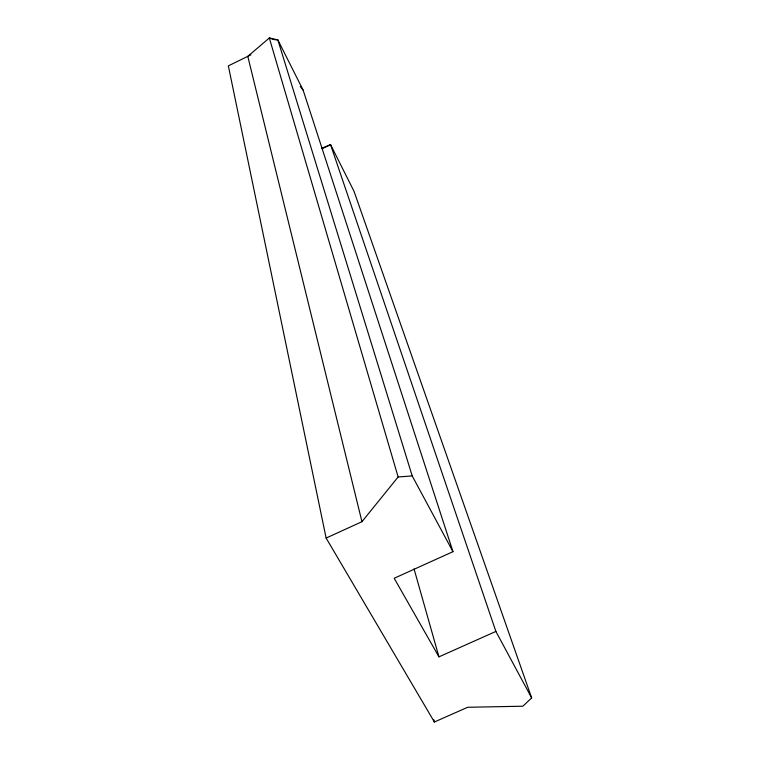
<?xml version="1.0" encoding="UTF-8"?>
<svg xmlns="http://www.w3.org/2000/svg" width="760" height="760" viewBox="0 0 760 760"><rect width="100%" height="100%" fill="white"/><g stroke="black" fill="none" stroke-linecap="round" stroke-linejoin="round"><path stroke-width="1.14" d="M322.24 148.666L330.562 144.656L354.046 191.349L531.658 697.917L522.87 706.211L467.656 707.275L434.387 722L326.125 538.07L361.959 521.692L398.135 476.976L412.205 475.921L452.969 551.674L394.193 578.274L438.947 656.858L495.881 631.436L330.562 144.656L321.508 148.38M250.914 54.825L228.342 65.873L326.125 538.07M274.132 39.596L277.856 39.891L303.145 90.164L452.969 551.674M273.163 39.273L269.325 38L247.788 56.344L361.959 521.692M300.276 86.488L303.145 90.164M495.881 631.436L531.658 697.917M412.205 475.921L277.856 39.891L269.325 38L398.135 476.976M414.058 568.945L438.947 656.858M433.779 719.711L434.387 722"/></g></svg>
